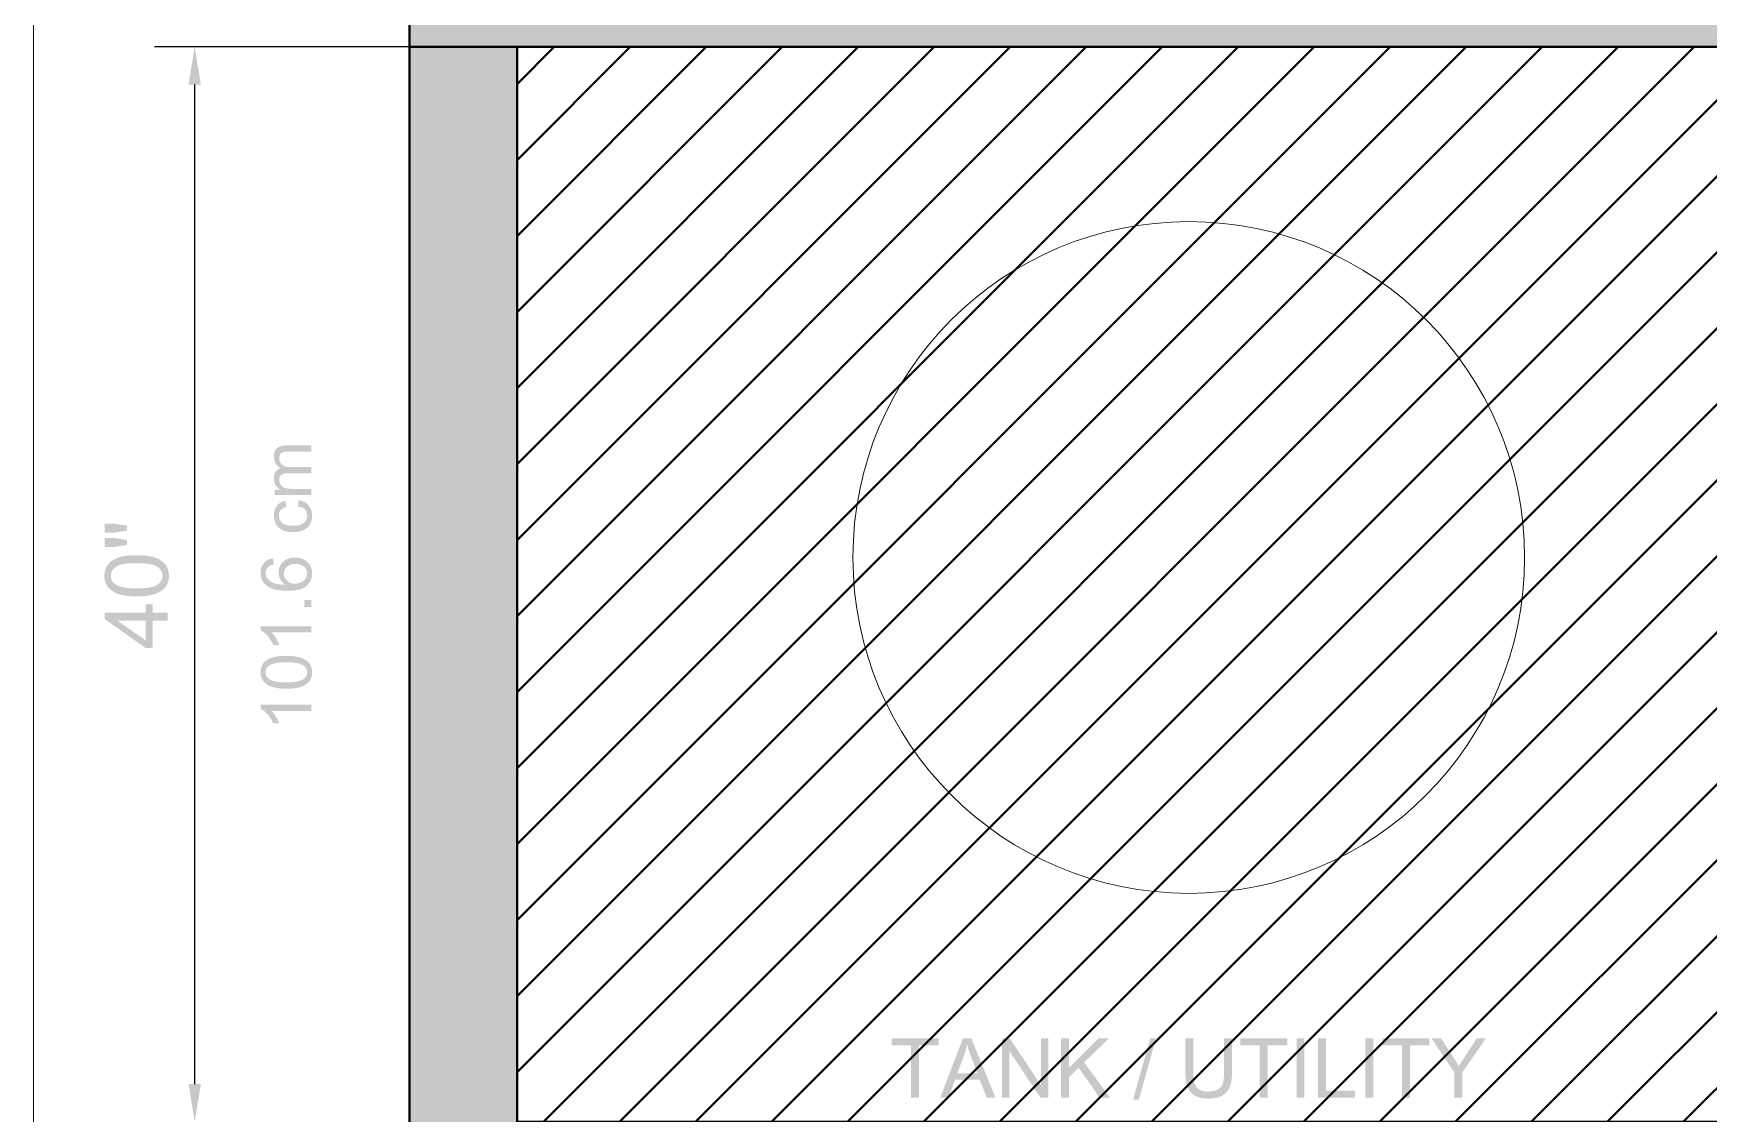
# Model space of a CAD drawing. Header units: inches. Extents: x 0 to 700, y 0 to 895.
# Drawn here: x 0 to 62.3, y 200.3 to 240.5 of the extents above; entities that cross this region are included whole.
import ezdxf

# ---------------------------------------------------------------- set-up
doc = ezdxf.new("R2010")
doc.units = ezdxf.units.IN
doc.header["$MEASUREMENT"] = 0
for name, color, linetype, lineweight in [('A-ANNO-TEXT', 7, 'Continuous', 13), ('A-DIMS-IMP', 7, 'Continuous', 13), ('A-DIMS-MET', 7, 'Continuous', 13), ('A-ELEV-LINE', 7, 'Continuous', 13), ('A-FIXT-PLMB', 7, 'Continuous', 18), ('A-FLOR-PATT', 7, 'Continuous', 13), ('A-WALL-EXIST', 7, 'Continuous', 40)]:
    doc.layers.add(name, color=color, linetype=linetype, lineweight=lineweight)

msp = doc.modelspace()

# ---------------------------------------------------------------- hatches: boundary and pattern name
at = {"layer": 'A-ANNO-TEXT'}
h = msp.add_hatch(color=7, dxfattribs=at)
h.paths.add_polyline_path([(33.685, 202.839), (32.957, 202.839), (32.957, 200.9), (32.665, 200.9), (32.665, 202.839), (31.943, 202.839), (31.943, 203.1), (33.685, 203.1), (33.685, 202.839)])
h.paths.add_polyline_path([(35.806, 200.9), (35.477, 200.9), (35.219, 201.569), (34.301, 201.569), (34.057, 200.9), (33.75, 200.9), (34.595, 203.1), (34.908, 203.1), (35.806, 200.9)])
h.paths.add_polyline_path([(35.13, 201.8), (35.098, 201.887), (35.067, 201.969), (35.037, 202.047), (35.01, 202.119), (34.985, 202.187), (34.961, 202.249), (34.939, 202.307), (34.919, 202.36), (34.901, 202.409), (34.885, 202.452), (34.87, 202.491), (34.858, 202.525), (34.847, 202.554), (34.838, 202.578), (34.831, 202.597), (34.826, 202.612), (34.808, 202.664), (34.789, 202.725), (34.77, 202.793), (34.749, 202.87), (34.742, 202.87), (34.719, 202.761), (34.693, 202.657), (34.663, 202.556), (34.629, 202.459), (34.383, 201.8), (35.13, 201.8)])
h.paths.add_polyline_path([(37.776, 200.9), (37.477, 200.9), (36.328, 202.627), (36.322, 202.627), (36.322, 200.9), (36.046, 200.9), (36.046, 203.1), (36.343, 203.1), (37.492, 201.373), (37.498, 201.373), (37.498, 203.1), (37.776, 203.1), (37.776, 200.9)])
h.paths.add_polyline_path([(40.066, 200.9), (39.682, 200.9), (38.902, 202.012), (38.538, 201.662), (38.538, 200.9), (38.247, 200.9), (38.247, 203.1), (38.538, 203.1), (38.538, 202.009), (39.632, 203.1), (40.026, 203.1), (39.104, 202.209), (40.066, 200.9)])
h.paths.add_polyline_path([(41.78, 203.1), (41.144, 200.826), (40.926, 200.826), (41.562, 203.1), (41.78, 203.1)])
h.paths.add_polyline_path([(44.607, 201.827), (44.606, 201.744), (44.603, 201.664), (44.597, 201.587), (44.588, 201.514), (44.575, 201.441), (44.554, 201.368), (44.526, 201.293), (44.489, 201.217), (44.443, 201.144), (44.384, 201.078), (44.312, 201.018), (44.228, 200.964), (44.181, 200.94), (44.13, 200.919), (44.076, 200.902), (44.017, 200.888), (43.955, 200.877), (43.889, 200.869), (43.819, 200.864), (43.746, 200.862), (43.674, 200.864), (43.606, 200.868), (43.541, 200.875), (43.48, 200.885), (43.423, 200.898), (43.369, 200.913), (43.318, 200.931), (43.272, 200.953), (43.188, 201.001), (43.116, 201.056), (43.056, 201.117), (43.008, 201.185), (42.969, 201.257), (42.939, 201.331), (42.916, 201.406), (42.9, 201.482), (42.89, 201.562), (42.883, 201.646), (42.878, 201.734), (42.877, 201.827), (42.877, 203.1), (43.168, 203.1), (43.168, 201.832), (43.17, 201.736), (43.175, 201.648), (43.184, 201.566), (43.197, 201.491), (43.217, 201.421), (43.248, 201.355), (43.292, 201.294), (43.347, 201.236), (43.379, 201.21), (43.416, 201.188), (43.456, 201.168), (43.501, 201.153), (43.55, 201.141), (43.603, 201.132), (43.66, 201.127), (43.722, 201.125), (43.784, 201.126), (43.842, 201.131), (43.896, 201.138), (43.947, 201.147), (43.993, 201.16), (44.035, 201.175), (44.073, 201.193), (44.108, 201.214), (44.166, 201.262), (44.214, 201.317), (44.25, 201.38), (44.276, 201.45), (44.293, 201.529), (44.305, 201.619), (44.312, 201.72), (44.315, 201.832), (44.315, 203.1), (44.607, 203.1), (44.607, 201.827)])
h.paths.add_polyline_path([(46.663, 202.839), (45.935, 202.839), (45.935, 200.9), (45.643, 200.9), (45.643, 202.839), (44.921, 202.839), (44.921, 203.1), (46.663, 203.1), (46.663, 202.839)])
h.paths.add_polyline_path([(47.305, 200.9), (47.013, 200.9), (47.013, 203.1), (47.305, 203.1), (47.305, 200.9)])
h.paths.add_polyline_path([(49.192, 200.9), (47.816, 200.9), (47.816, 203.1), (48.107, 203.1), (48.107, 201.161), (49.192, 201.161), (49.192, 200.9)])
h.paths.add_polyline_path([(49.869, 200.9), (49.576, 200.9), (49.576, 203.1), (49.869, 203.1), (49.869, 200.9)])
h.paths.add_polyline_path([(51.958, 202.839), (51.23, 202.839), (51.23, 200.9), (50.937, 200.9), (50.937, 202.839), (50.215, 202.839), (50.215, 203.1), (51.958, 203.1), (51.958, 202.839)])
h.paths.add_polyline_path([(54.057, 203.1), (53.181, 201.832), (53.181, 200.9), (52.888, 200.9), (52.888, 201.832), (52.04, 203.1), (52.394, 203.1), (52.877, 202.36), (52.916, 202.299), (52.958, 202.23), (53.003, 202.152), (53.052, 202.065), (53.062, 202.083), (53.076, 202.108), (53.094, 202.138), (53.117, 202.175), (53.144, 202.219), (53.175, 202.268), (53.21, 202.323), (53.25, 202.385), (53.293, 202.453), (53.341, 202.527), (53.394, 202.607), (53.45, 202.693), (53.511, 202.786), (53.575, 202.884), (53.645, 202.989), (53.718, 203.1), (54.057, 203.1)])
at = {"layer": 'A-DIMS-IMP'}
h = msp.add_hatch(color=7, dxfattribs=at)
h.paths.add_polyline_path([(5, 218.653), (4.437, 218.653), (4.437, 217.633), (4.173, 217.633), (2.65, 218.706), (2.65, 218.941), (4.173, 218.941), (4.173, 219.259), (4.437, 219.259), (4.437, 218.941), (5, 218.941), (5, 218.653)])
h.paths.add_polyline_path([(4.173, 218.653), (3.113, 218.653), (4.173, 217.917), (4.173, 218.653)])
h.paths.add_polyline_path([(3.841, 219.554), (3.739, 219.555), (3.643, 219.559), (3.551, 219.566), (3.465, 219.575), (3.384, 219.587), (3.307, 219.602), (3.236, 219.619), (3.17, 219.639), (3.108, 219.662), (3.05, 219.687), (2.996, 219.715), (2.945, 219.746), (2.898, 219.779), (2.854, 219.815), (2.815, 219.853), (2.778, 219.894), (2.746, 219.938), (2.718, 219.984), (2.694, 220.033), (2.675, 220.085), (2.66, 220.14), (2.649, 220.197), (2.643, 220.257), (2.64, 220.32), (2.645, 220.411), (2.659, 220.497), (2.683, 220.577), (2.717, 220.652), (2.759, 220.72), (2.809, 220.782), (2.869, 220.838), (2.936, 220.887), (3.012, 220.931), (3.095, 220.97), (3.187, 221.004), (3.286, 221.033), (3.339, 221.046), (3.398, 221.056), (3.46, 221.065), (3.527, 221.073), (3.599, 221.079), (3.675, 221.083), (3.756, 221.085), (3.841, 221.086), (3.942, 221.085), (4.038, 221.081), (4.129, 221.074), (4.215, 221.065), (4.296, 221.053), (4.372, 221.038), (4.443, 221.021), (4.509, 221.001), (4.57, 220.979), (4.629, 220.953), (4.683, 220.926), (4.734, 220.895), (4.781, 220.862), (4.825, 220.826), (4.865, 220.788), (4.901, 220.747), (4.934, 220.703), (4.962, 220.657), (4.986, 220.608), (5.005, 220.556), (5.021, 220.501), (5.031, 220.443), (5.038, 220.383), (5.04, 220.32), (5.036, 220.237), (5.025, 220.159), (5.006, 220.085), (4.979, 220.016), (4.945, 219.952), (4.903, 219.892), (4.854, 219.837), (4.796, 219.786), (4.717, 219.732), (4.627, 219.684), (4.525, 219.644), (4.411, 219.612), (4.286, 219.586), (4.149, 219.568), (4.001, 219.557), (3.841, 219.554)])
h.paths.add_polyline_path([(3.841, 219.85), (3.98, 219.852), (4.106, 219.859), (4.221, 219.869), (4.323, 219.884), (4.413, 219.903), (4.491, 219.926), (4.557, 219.954), (4.611, 219.986), (4.656, 220.02), (4.695, 220.057), (4.728, 220.096), (4.755, 220.137), (4.776, 220.18), (4.791, 220.224), (4.8, 220.271), (4.803, 220.32), (4.8, 220.369), (4.791, 220.415), (4.776, 220.46), (4.755, 220.503), (4.728, 220.544), (4.695, 220.582), (4.656, 220.619), (4.61, 220.654), (4.556, 220.686), (4.49, 220.713), (4.412, 220.737), (4.322, 220.756), (4.22, 220.77), (4.106, 220.781), (3.979, 220.787), (3.841, 220.789), (3.702, 220.787), (3.575, 220.781), (3.461, 220.77), (3.358, 220.756), (3.268, 220.737), (3.19, 220.713), (3.124, 220.686), (3.07, 220.654), (3.025, 220.619), (2.987, 220.582), (2.954, 220.543), (2.927, 220.502), (2.906, 220.459), (2.891, 220.413), (2.882, 220.366), (2.879, 220.317), (2.882, 220.268), (2.89, 220.222), (2.903, 220.179), (2.921, 220.138), (2.945, 220.099), (2.974, 220.064), (3.008, 220.03), (3.048, 219.999), (3.107, 219.964), (3.178, 219.934), (3.26, 219.908), (3.353, 219.887), (3.458, 219.871), (3.574, 219.859), (3.702, 219.852), (3.841, 219.85)])
h.paths.add_polyline_path([(3.482, 221.474), (3.035, 221.394), (2.65, 221.394), (2.65, 221.722), (3.035, 221.722), (3.482, 221.65), (3.482, 221.474)])
h.paths.add_polyline_path([(3.482, 222.005), (3.035, 221.926), (2.65, 221.926), (2.65, 222.255), (3.035, 222.255), (3.482, 222.178), (3.482, 222.005)])
at = {"layer": 'A-DIMS-MET'}
h = msp.add_hatch(color=7, dxfattribs=at)
h.paths.add_polyline_path([(10.34, 215.522), (10.34, 215.291), (8.869, 215.291), (8.948, 215.197), (9.021, 215.089), (9.087, 214.966), (9.147, 214.828), (8.924, 214.828), (8.875, 214.924), (8.823, 215.012), (8.768, 215.091), (8.71, 215.163), (8.65, 215.227), (8.586, 215.283), (8.52, 215.332), (8.451, 215.372), (8.451, 215.522), (10.34, 215.522)])
h.paths.add_polyline_path([(8.451, 216.727), (8.455, 216.802), (8.466, 216.871), (8.485, 216.936), (8.511, 216.995), (8.545, 217.051), (8.586, 217.101), (8.635, 217.146), (8.691, 217.187), (8.755, 217.223), (8.827, 217.254), (8.906, 217.28), (8.992, 217.302), (9.086, 217.319), (9.187, 217.331), (9.296, 217.338), (9.413, 217.34), (9.53, 217.338), (9.64, 217.33), (9.742, 217.318), (9.836, 217.301), (9.923, 217.278), (10.002, 217.251), (10.072, 217.219), (10.135, 217.182), (10.191, 217.14), (10.239, 217.094), (10.28, 217.044), (10.313, 216.989), (10.339, 216.93), (10.357, 216.867), (10.368, 216.799), (10.372, 216.727), (10.368, 216.653), (10.357, 216.584), (10.338, 216.519), (10.312, 216.46), (10.278, 216.405), (10.237, 216.355), (10.188, 216.309), (10.132, 216.269), (10.069, 216.233), (9.997, 216.202), (9.919, 216.175), (9.832, 216.154), (9.739, 216.137), (9.638, 216.125), (9.529, 216.118), (9.413, 216.116), (9.295, 216.118), (9.185, 216.126), (9.083, 216.138), (8.989, 216.155), (8.902, 216.177), (8.823, 216.205), (8.752, 216.237), (8.689, 216.274), (8.633, 216.316), (8.585, 216.362), (8.544, 216.412), (8.51, 216.467), (8.484, 216.525), (8.466, 216.588), (8.455, 216.656), (8.451, 216.727)])
h.paths.add_polyline_path([(10.182, 216.727), (10.179, 216.772), (10.171, 216.815), (10.157, 216.854), (10.137, 216.89), (10.112, 216.924), (10.081, 216.955), (10.044, 216.983), (10.002, 217.008), (9.953, 217.03), (9.898, 217.05), (9.835, 217.066), (9.765, 217.079), (9.687, 217.09), (9.603, 217.097), (9.512, 217.102), (9.413, 217.103), (9.344, 217.102), (9.278, 217.1), (9.216, 217.097), (9.158, 217.093), (9.104, 217.087), (9.054, 217.08), (9.007, 217.071), (8.965, 217.061), (8.888, 217.038), (8.822, 217.009), (8.766, 216.975), (8.721, 216.936), (8.686, 216.891), (8.661, 216.841), (8.646, 216.786), (8.641, 216.725), (8.644, 216.68), (8.652, 216.638), (8.667, 216.598), (8.687, 216.562), (8.712, 216.528), (8.744, 216.498), (8.781, 216.47), (8.824, 216.445), (8.874, 216.423), (8.93, 216.404), (8.993, 216.388), (9.063, 216.375), (9.14, 216.365), (9.224, 216.357), (9.315, 216.353), (9.413, 216.352), (9.546, 216.354), (9.664, 216.362), (9.768, 216.375), (9.858, 216.394), (9.935, 216.418), (10.001, 216.446), (10.057, 216.48), (10.102, 216.52), (10.137, 216.564), (10.162, 216.613), (10.177, 216.668), (10.182, 216.727)])
h.paths.add_polyline_path([(10.34, 218.443), (10.34, 218.212), (8.869, 218.212), (8.948, 218.118), (9.021, 218.01), (9.087, 217.887), (9.147, 217.749), (8.924, 217.749), (8.875, 217.845), (8.823, 217.933), (8.768, 218.013), (8.71, 218.085), (8.65, 218.149), (8.586, 218.205), (8.52, 218.253), (8.451, 218.293), (8.451, 218.443), (10.34, 218.443)])
h.paths.add_polyline_path([(10.34, 219.415), (10.34, 219.152), (10.077, 219.152), (10.077, 219.415), (10.34, 219.415)])
h.paths.add_polyline_path([(9.371, 219.992), (9.312, 220.034), (9.262, 220.08), (9.219, 220.131), (9.184, 220.185), (9.157, 220.244), (9.137, 220.307), (9.126, 220.374), (9.122, 220.445), (9.124, 220.502), (9.132, 220.556), (9.146, 220.608), (9.164, 220.659), (9.188, 220.706), (9.218, 220.752), (9.252, 220.796), (9.292, 220.837), (9.336, 220.875), (9.383, 220.908), (9.434, 220.936), (9.487, 220.959), (9.543, 220.976), (9.601, 220.989), (9.663, 220.996), (9.728, 220.999), (9.794, 220.996), (9.857, 220.989), (9.918, 220.976), (9.976, 220.959), (10.032, 220.936), (10.085, 220.908), (10.136, 220.876), (10.184, 220.838), (10.228, 220.796), (10.266, 220.751), (10.299, 220.702), (10.325, 220.651), (10.346, 220.596), (10.36, 220.537), (10.369, 220.475), (10.372, 220.41), (10.369, 220.344), (10.36, 220.28), (10.344, 220.219), (10.322, 220.16), (10.294, 220.103), (10.26, 220.05), (10.219, 219.998), (10.172, 219.949), (10.117, 219.905), (10.053, 219.866), (9.978, 219.833), (9.894, 219.807), (9.8, 219.786), (9.697, 219.771), (9.583, 219.762), (9.46, 219.759), (9.338, 219.762), (9.225, 219.77), (9.118, 219.783), (9.02, 219.802), (8.929, 219.826), (8.847, 219.856), (8.772, 219.891), (8.704, 219.931), (8.645, 219.977), (8.593, 220.027), (8.55, 220.082), (8.514, 220.143), (8.487, 220.207), (8.467, 220.277), (8.455, 220.352), (8.451, 220.431), (8.453, 220.483), (8.458, 220.533), (8.468, 220.58), (8.481, 220.626), (8.497, 220.67), (8.517, 220.711), (8.541, 220.751), (8.569, 220.789), (8.6, 220.823), (8.635, 220.855), (8.674, 220.882), (8.716, 220.906), (8.761, 220.927), (8.81, 220.944), (8.863, 220.957), (8.919, 220.967), (8.94, 220.736), (8.87, 220.717), (8.809, 220.693), (8.758, 220.662), (8.716, 220.625), (8.683, 220.582), (8.659, 220.534), (8.645, 220.479), (8.641, 220.418), (8.644, 220.375), (8.652, 220.333), (8.666, 220.292), (8.685, 220.254), (8.709, 220.216), (8.74, 220.181), (8.775, 220.147), (8.817, 220.114), (8.864, 220.084), (8.917, 220.059), (8.977, 220.037), (9.043, 220.019), (9.115, 220.005), (9.194, 219.995), (9.279, 219.989), (9.371, 219.987), (9.371, 219.992)])
h.paths.add_polyline_path([(10.182, 220.405), (10.18, 220.444), (10.174, 220.481), (10.164, 220.516), (10.15, 220.549), (10.132, 220.58), (10.11, 220.61), (10.084, 220.637), (10.054, 220.663), (9.987, 220.706), (9.912, 220.737), (9.831, 220.756), (9.744, 220.762), (9.657, 220.756), (9.577, 220.737), (9.506, 220.706), (9.442, 220.663), (9.414, 220.637), (9.39, 220.609), (9.37, 220.579), (9.353, 220.547), (9.34, 220.513), (9.331, 220.477), (9.325, 220.438), (9.323, 220.398), (9.33, 220.324), (9.351, 220.256), (9.386, 220.192), (9.435, 220.135), (9.464, 220.109), (9.496, 220.086), (9.529, 220.067), (9.565, 220.052), (9.603, 220.04), (9.644, 220.031), (9.686, 220.026), (9.731, 220.024), (9.821, 220.031), (9.904, 220.051), (9.981, 220.085), (10.05, 220.133), (10.081, 220.161), (10.108, 220.19), (10.131, 220.222), (10.149, 220.255), (10.164, 220.29), (10.174, 220.327), (10.18, 220.365), (10.182, 220.405)])
h.paths.add_polyline_path([(9.869, 223.129), (9.932, 223.116), (9.991, 223.099), (10.045, 223.079), (10.095, 223.055), (10.14, 223.028), (10.182, 222.997), (10.218, 222.962), (10.251, 222.924), (10.279, 222.883), (10.304, 222.841), (10.325, 222.798), (10.342, 222.753), (10.355, 222.707), (10.364, 222.66), (10.37, 222.611), (10.372, 222.561), (10.369, 222.489), (10.36, 222.421), (10.345, 222.358), (10.323, 222.298), (10.296, 222.243), (10.263, 222.192), (10.223, 222.146), (10.178, 222.103), (10.127, 222.065), (10.073, 222.032), (10.014, 222.005), (9.952, 221.982), (9.886, 221.964), (9.815, 221.952), (9.741, 221.944), (9.663, 221.942), (9.598, 221.943), (9.537, 221.947), (9.479, 221.955), (9.424, 221.965), (9.372, 221.978), (9.324, 221.994), (9.279, 222.013), (9.238, 222.035), (9.164, 222.084), (9.102, 222.139), (9.052, 222.2), (9.013, 222.267), (8.985, 222.338), (8.965, 222.411), (8.953, 222.485), (8.949, 222.561), (8.955, 222.662), (8.976, 222.756), (9.01, 222.842), (9.058, 222.921), (9.086, 222.956), (9.119, 222.988), (9.154, 223.017), (9.192, 223.041), (9.234, 223.063), (9.279, 223.08), (9.327, 223.094), (9.378, 223.105), (9.413, 222.882), (9.348, 222.862), (9.293, 222.836), (9.245, 222.805), (9.206, 222.769), (9.176, 222.728), (9.154, 222.681), (9.141, 222.629), (9.137, 222.571), (9.139, 222.524), (9.146, 222.48), (9.156, 222.439), (9.171, 222.401), (9.191, 222.366), (9.214, 222.333), (9.242, 222.304), (9.274, 222.278), (9.31, 222.254), (9.35, 222.234), (9.393, 222.217), (9.439, 222.203), (9.488, 222.192), (9.541, 222.184), (9.598, 222.179), (9.658, 222.178), (9.719, 222.179), (9.776, 222.184), (9.83, 222.191), (9.88, 222.202), (9.927, 222.216), (9.97, 222.233), (10.01, 222.253), (10.046, 222.276), (10.078, 222.301), (10.105, 222.33), (10.129, 222.361), (10.148, 222.395), (10.163, 222.432), (10.174, 222.471), (10.18, 222.514), (10.182, 222.558), (10.177, 222.629), (10.161, 222.691), (10.134, 222.746), (10.097, 222.792), (10.049, 222.831), (9.99, 222.862), (9.921, 222.885), (9.841, 222.9), (9.869, 223.129)])
h.paths.add_polyline_path([(10.34, 225.172), (10.34, 224.941), (9.481, 224.941), (9.435, 224.94), (9.393, 224.938), (9.354, 224.934), (9.319, 224.928), (9.286, 224.919), (9.255, 224.905), (9.226, 224.886), (9.199, 224.862), (9.177, 224.832), (9.16, 224.794), (9.151, 224.749), (9.147, 224.696), (9.153, 224.631), (9.171, 224.57), (9.201, 224.513), (9.242, 224.461), (9.268, 224.438), (9.297, 224.418), (9.33, 224.401), (9.367, 224.387), (9.407, 224.377), (9.451, 224.369), (9.499, 224.364), (9.55, 224.363), (10.34, 224.363), (10.34, 224.132), (9.455, 224.132), (9.374, 224.128), (9.306, 224.116), (9.252, 224.097), (9.213, 224.07), (9.184, 224.035), (9.164, 223.995), (9.151, 223.947), (9.147, 223.893), (9.154, 223.822), (9.173, 223.758), (9.205, 223.7), (9.25, 223.649), (9.278, 223.627), (9.312, 223.607), (9.352, 223.591), (9.397, 223.577), (9.448, 223.567), (9.504, 223.56), (9.566, 223.555), (9.633, 223.554), (10.34, 223.554), (10.34, 223.323), (8.979, 223.323), (8.979, 223.53), (9.169, 223.53), (9.169, 223.536), (9.117, 223.572), (9.073, 223.613), (9.035, 223.658), (9.004, 223.706), (8.98, 223.759), (8.962, 223.816), (8.952, 223.877), (8.949, 223.942), (8.952, 224.014), (8.964, 224.079), (8.982, 224.137), (9.008, 224.189), (9.042, 224.234), (9.083, 224.272), (9.131, 224.304), (9.187, 224.329), (9.131, 224.369), (9.083, 224.412), (9.042, 224.459), (9.008, 224.51), (8.982, 224.564), (8.964, 224.622), (8.952, 224.684), (8.949, 224.749), (8.95, 224.8), (8.956, 224.848), (8.965, 224.893), (8.977, 224.934), (8.993, 224.972), (9.013, 225.007), (9.036, 225.038), (9.063, 225.066), (9.093, 225.091), (9.127, 225.112), (9.164, 225.131), (9.205, 225.145), (9.25, 225.157), (9.298, 225.165), (9.35, 225.17), (9.405, 225.172), (10.34, 225.172)])
at = {"layer": 'A-WALL-EXIST'}
h = msp.add_hatch(color=8, dxfattribs=at)
h.dxf.hatch_style = 1
h.paths.add_polyline_path([(14, 240), (178, 240), (178, 244), (14, 244)])
h = msp.add_hatch(color=8, dxfattribs=at)
h.dxf.hatch_style = 1
h.paths.add_polyline_path([(14, 136), (18, 136), (18, 240), (14, 240)])
h = msp.add_hatch(dxfattribs=at)
h.set_pattern_fill('ANSI31', scale=16)
h.paths.add_polyline_path([(18, 200), (68, 200), (68, 240), (18, 240)])

# ---------------------------------------------------------------- linework, layer by layer
at = {"color": 7}
for p, q in [((17, 240), (4.5, 240)), ((6, 201.4), (6, 238.6))]:
    msp.add_line(p, q, dxfattribs=at)
at = {"color": 0, "linetype": 'ByBlock'}
for points in [[(5.77, 238.6), (6, 240), (6.23, 238.6)], [(6.23, 201.4), (6, 200), (5.77, 201.4)]]:
    msp.add_solid(points, dxfattribs=at)
at = {"layer": 'A-ELEV-LINE'}
msp.add_lwpolyline([(0, 0), (250, 0), (250, 895), (0, 895)], close=True, dxfattribs=at)
at = {"layer": 'A-FIXT-PLMB'}
msp.add_ellipse((43, 221), major_axis=(12.5, 0), ratio=1, dxfattribs=at)
at = {"layer": 'A-FLOR-PATT'}
msp.add_lwpolyline([(68, 40), (218, 40), (218, 240), (18, 240), (18, 140), (68, 140)], close=True, dxfattribs=at)
at = {"layer": 'A-WALL-EXIST'}
for points in [[(14, 240), (178, 240), (178, 244), (14, 244)], [(14, 136), (18, 136), (18, 240), (14, 240)], [(18, 200), (68, 200), (68, 240), (18, 240)]]:
    msp.add_lwpolyline(points, close=True, dxfattribs=at)
at = {"layer": 'Defpoints'}
msp.add_point((18, 240), dxfattribs=at)
msp.add_point((18, 240), dxfattribs=at)
msp.add_point((18, 240), dxfattribs=at)

doc.saveas('drawing.dxf')
